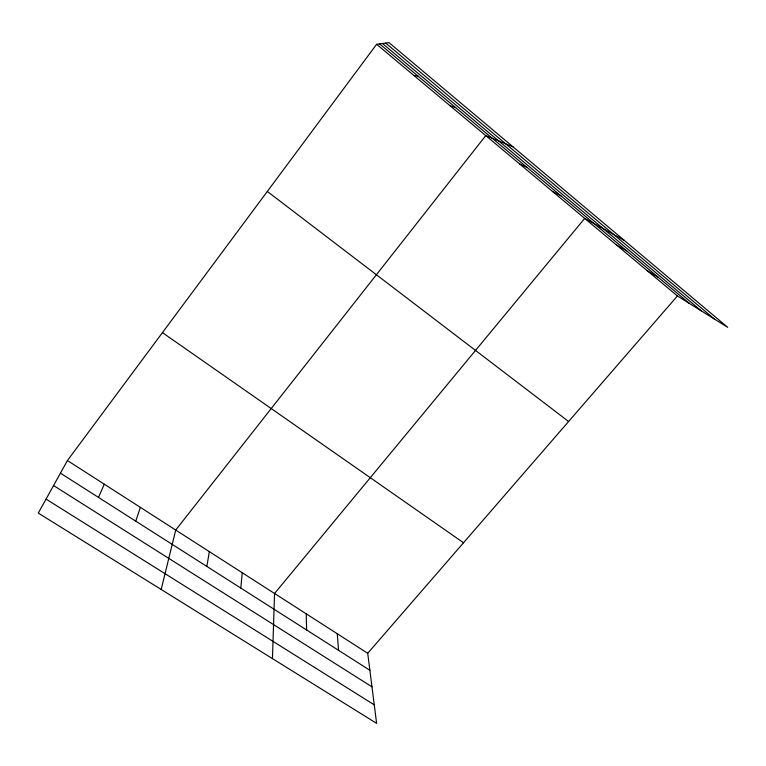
<?xml version="1.0" encoding="UTF-8"?>
<svg xmlns="http://www.w3.org/2000/svg" width="766" height="766" viewBox="0 0 766 766"><rect width="100%" height="100%" fill="white"/><g stroke="black" fill="none" stroke-linecap="round" stroke-linejoin="round"><path stroke-width="1.15" d="M272.457 658.616L274.554 593.487L584.697 218.387L624.309 240.409M240.792 588.058L242.257 572.757M206.858 566.438L209.329 551.616M161.186 589.466L175.72 530.053L485.768 135.601L513 146.842M135.764 521.158L140.379 507.37M98.508 497.421L104.291 484.198M67.427 460.538L38.3 513.096L376.613 723.353L367.718 653.293L677.412 295.963L727.7 327.321L389.032 42.647L376.633 44.294L67.427 460.538L367.718 653.293M413.87 75.451L418.064 76.131M450.236 105.88L455.607 107.585M519.472 163.809L527.018 167.4M552.449 191.395L560.98 195.847M616.266 244.794L626.655 250.865M647.165 270.647L658.415 277.464M46.056 499.097L374.268 704.854M53.563 485.548L371.979 686.834M60.428 473.168L369.882 670.279M162.44 332.626L463.516 542.759M267.324 191.443L568.602 421.511M376.633 44.294L677.412 295.963M385.7 43.087L714.305 318.962M382.493 43.509L701.34 310.881M379.582 43.901L689.496 303.499M337.26 633.741L338.562 650.334M306.209 613.805L306.63 629.987"/></g></svg>
